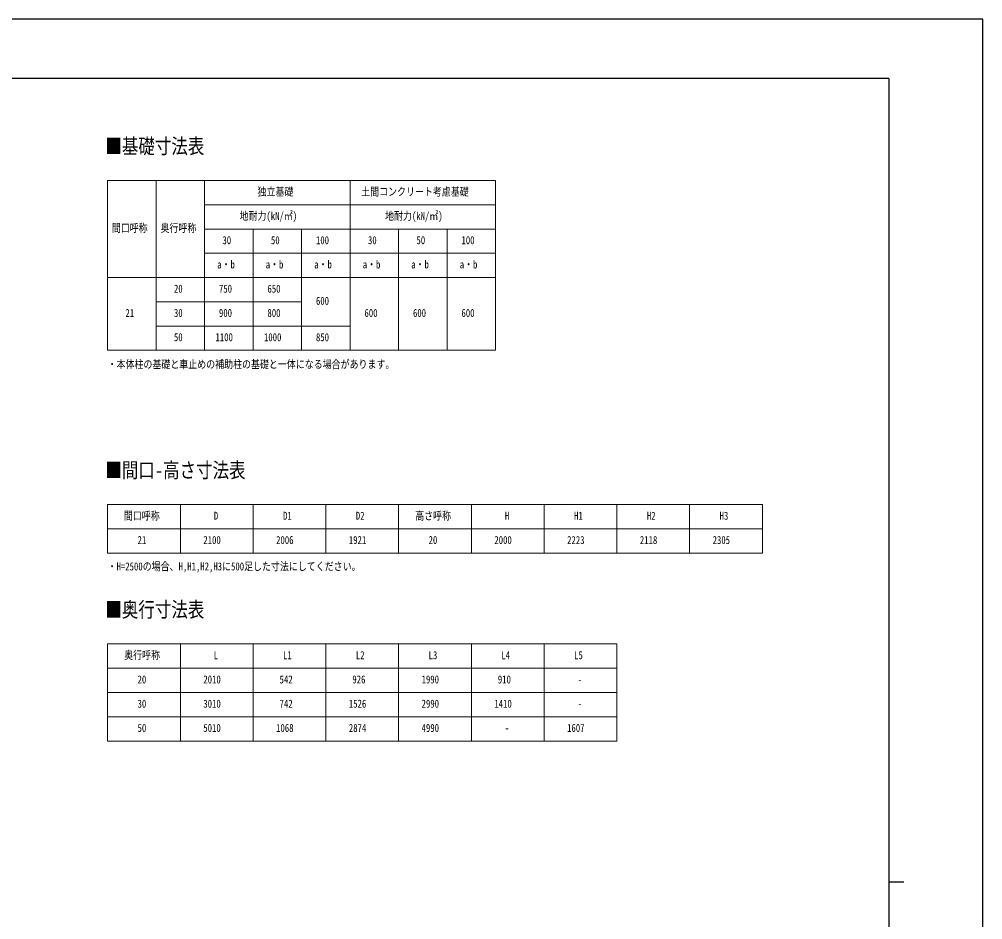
# Model space of a CAD drawing. Units: millimetres, scale not verified. Extents: x -10512 to 10512, y -7425 to 7425.
# Drawn here: x 2567 to 10512, y 0 to 7425 of the extents above; entities that cross this region are included whole.
import ezdxf
from ezdxf.enums import TextEntityAlignment as Align

# ---------------------------------------------------------------- set-up
doc = ezdxf.new("R2010")
doc.units = ezdxf.units.MM
doc.header["$LTSCALE"] = 30
doc.layers.add('0-1_TABLE1', color=7, linetype='Continuous', lineweight=18)
doc.layers.add('0-2_USER1', color=3, linetype='Continuous')
doc.layers.add('0-8_YKK_ZWAK', color=7, linetype='Continuous')
doc.styles.add('ＭＳ ゴシック', font='')
doc.styles.get('ＭＳ ゴシック').set_extended_font_data('MS Gothic')

msp = doc.modelspace()

# ---------------------------------------------------------------- linework, layer by layer
at = {"layer": '0-1_TABLE1'}
for p, q in [((3295.55, 6095.61), (6495.55, 6095.61)), ((3295.55, 6095.61), (3295.55, 4695.61)), ((3695.55, 6095.61), (3695.55, 4695.61)), ((4095.55, 6095.61), (4095.55, 4695.61)), ((5295.55, 6095.61), (5295.55, 4695.61)), ((4095.55, 5895.61), (6495.55, 5895.61)), ((4095.55, 5695.61), (6495.55, 5695.61)), ((4495.55, 5695.61), (4495.55, 4695.61)), ((4895.55, 5695.61), (4895.55, 4695.61)), ((5695.55, 5695.61), (5695.55, 4695.61)), ((6095.55, 5695.61), (6095.55, 4695.61)), ((4095.55, 5495.61), (6495.55, 5495.61)), ((3295.55, 5295.61), (6495.55, 5295.61)), ((3695.55, 5095.61), (4895.55, 5095.61)), ((3695.55, 4895.61), (5295.55, 4895.61)), ((3295.55, 4695.61), (6495.55, 4695.61)), ((3295.55, 3423.28), (8695.55, 3423.28)), ((3295.55, 3423.28), (3295.55, 3023.28)), ((3895.55, 3423.28), (3895.55, 3023.28)), ((4495.55, 3423.28), (4495.55, 3023.28)), ((5095.55, 3423.28), (5095.55, 3023.28)), ((5695.55, 3423.28), (5695.55, 3023.28)), ((6295.55, 3423.28), (6295.55, 3023.28)), ((6895.55, 3423.28), (6895.55, 3023.28)), ((7495.55, 3423.28), (7495.55, 3023.28)), ((8095.55, 3423.28), (8095.55, 3023.28)), ((8695.55, 3423.28), (8695.55, 3023.28)), ((3295.55, 3223.28), (8695.55, 3223.28)), ((3295.55, 3023.28), (8695.55, 3023.28)), ((3295.55, 2273.67), (7495.55, 2273.67)), ((3295.55, 2273.67), (3295.55, 1473.67)), ((3895.55, 2273.67), (3895.55, 1473.67)), ((4495.55, 2273.67), (4495.55, 1473.67)), ((5095.55, 2273.67), (5095.55, 1473.67)), ((5695.55, 2273.67), (5695.55, 1473.67)), ((6295.55, 2273.67), (6295.55, 1473.67)), ((6895.55, 2273.67), (6895.55, 1473.67)), ((7495.55, 2273.67), (7495.55, 1473.67)), ((3295.55, 2073.67), (7495.55, 2073.67)), ((3295.55, 1873.67), (7495.55, 1873.67)), ((3295.55, 1673.67), (7495.55, 1673.67)), ((3295.55, 1473.67), (7495.55, 1473.67))]:
    msp.add_line(p, q, dxfattribs=at)
msp.add_lwpolyline([(6495.55, 6095.61), (6495.55, 5695.61), (6495.55, 4695.61)], dxfattribs=at)
at = {"layer": '0-8_YKK_ZWAK'}
for p, q in [((9737.55, 6937.5), (-9762.45, 6937.5)), ((9737.55, 6937.5), (9737.55, -6312.5)), ((9737.55, 312.5), (9862.55, 312.5))]:
    msp.add_line(p, q, dxfattribs=at)
msp.add_lwpolyline([(-10512.5, -7425), (10512.5, -7425), (10512.5, 7425), (-10512.5, 7425)], close=True, dxfattribs=at)

# ---------------------------------------------------------------- texts
at = {"layer": '0-1_TABLE1', "style": 'ＭＳ ゴシック', "width": 0.8}
for s, p in [('独立基礎', (4532.35, 5950.61)), ('土間コンクリート考慮基礎', (5386.75, 5950.61)), ('地耐力(kN/㎡)', (4383.55, 5750.61)), ('地耐力(kN/㎡)', (5583.55, 5750.61)), ('間口呼称', (3329.95, 5650.61)), ('奥行呼称', (3732.35, 5650.61)), ('30', (4242.75, 5550.61)), ('50', (4642.75, 5550.61)), ('100', (5013.95, 5550.61)), ('30', (5442.75, 5550.61)), ('50', (5842.75, 5550.61)), ('100', (6213.95, 5550.61)), ('a・b', (4199.55, 5350.61)), ('a・b', (4599.55, 5350.61)), ('a・b', (4999.55, 5350.61)), ('a・b', (5399.55, 5350.61)), ('a・b', (5799.55, 5350.61)), ('a・b', (6199.55, 5350.61)), ('20', (3842.75, 5150.61)), ('750', (4213.95, 5150.61)), ('650', (4613.95, 5150.61)), ('600', (5013.95, 5050.61)), ('21', (3442.75, 4950.61)), ('30', (3842.75, 4950.61)), ('900', (4213.95, 4950.61)), ('800', (4613.95, 4950.61)), ('600', (5413.95, 4950.61)), ('600', (5813.95, 4950.61)), ('600', (6213.95, 4950.61)), ('50', (3842.75, 4750.61)), ('1100', (4185.15, 4750.61)), ('1000', (4585.15, 4750.61)), ('850', (5013.95, 4750.61)), ('間口呼称', (3429.95, 3278.28)), ('D', (4171.55, 3278.28)), ('D1', (4742.75, 3278.28)), ('D2', (5342.75, 3278.28)), ('高さ呼称', (5832.35, 3278.28)), ('H', (6571.55, 3278.28)), ('H1', (7142.75, 3278.28)), ('H2', (7742.75, 3278.28)), ('H3', (8342.75, 3278.28)), ('21', (3542.75, 3078.28)), ('2100', (4085.15, 3078.28)), ('2006', (4685.15, 3078.28)), ('1921', (5285.15, 3078.28)), ('20', (5942.75, 3078.28)), ('2000', (6485.15, 3078.28)), ('2223', (7085.15, 3078.28)), ('2118', (7685.15, 3078.28)), ('2305', (8285.15, 3078.28)), ('奥行呼称', (3432.35, 2128.67)), ('L', (4171.55, 2128.67)), ('L1', (4742.75, 2128.67)), ('L2', (5342.75, 2128.67)), ('L3', (5942.75, 2128.67)), ('L4', (6542.75, 2128.67)), ('L5', (7142.75, 2128.67)), ('20', (3542.75, 1928.67)), ('2010', (4085.15, 1928.67)), ('542', (4713.95, 1928.67)), ('926', (5313.95, 1928.67)), ('1990', (5885.15, 1928.67)), ('910', (6513.95, 1928.67)), ('-', (7171.55, 1928.67)), ('30', (3542.75, 1728.67)), ('3010', (4085.15, 1728.67)), ('742', (4713.95, 1728.67)), ('1526', (5285.15, 1728.67)), ('2990', (5885.15, 1728.67)), ('1410', (6485.15, 1728.67)), ('-', (7171.55, 1728.67)), ('50', (3542.75, 1528.67)), ('5010', (4085.15, 1528.67)), ('1068', (4685.15, 1528.67)), ('2874', (5285.15, 1528.67)), ('4990', (5885.15, 1528.67)), ('1607', (7085.15, 1528.67)), ('-', (6571.55, 1528.67))]:
    msp.add_text(s, height=65.98, dxfattribs=at).set_placement(p, align=Align.BOTTOM_LEFT)
at = {"layer": '0-2_USER1', "style": 'ＭＳ ゴシック', "width": 0.8}
for s, height, p in [('■基礎寸法表', 124.6, (3277.42, 6279.61)), ('・本体柱の基礎と車止めの補助柱の基礎と一体になる場合があります。', 65.98, (3295.55, 4527.51)), ('■間口-高さ寸法表', 124.6, (3277.42, 3607.28)), ('・H=2500の場合、H,H1,H2,H3に500足した寸法にしてください。', 65.98, (3295.55, 2860.64)), ('■奥行寸法表', 124.6, (3277.42, 2457.67))]:
    msp.add_text(s, height=height, dxfattribs=at).set_placement(p, align=Align.BOTTOM_LEFT)

doc.saveas('drawing.dxf')
